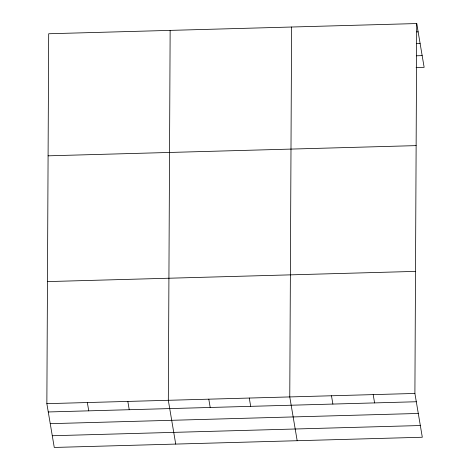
<?xml version="1.0" encoding="UTF-8"?>
<svg xmlns="http://www.w3.org/2000/svg" width="471" height="471" viewBox="0 0 471 471"><rect width="100%" height="100%" fill="white"/><g stroke="black" fill="none" stroke-linecap="round" stroke-linejoin="round"><path stroke-width="0.71" d="M416.735 23.55L414.904 393.456L422.31 437.247L54.265 447.45L46.859 403.665L48.69 33.753L416.735 23.55L424.141 67.335L416.087 67.559M170.143 30.385L168.318 400.297L175.718 444.082M291.596 27.018L289.771 396.929L297.177 440.715M416.67 31.887L418.136 31.845M416.458 43.662L420.114 43.556M416.305 55.79L422.157 55.625M48.089 155.824L416.128 145.621M47.465 281.593L415.504 271.39M46.859 403.665L414.904 393.456M48.266 411.96L416.305 401.751M50.244 423.67L418.289 413.461M52.287 435.74L420.326 425.531M373.191 394.616L374.592 402.911M331.478 395.77L332.885 404.065M249.283 398.048L250.69 406.343M208.8 399.173L210.201 407.468M127.829 401.416L129.231 409.711M87.347 402.54L88.748 410.836"/></g></svg>
